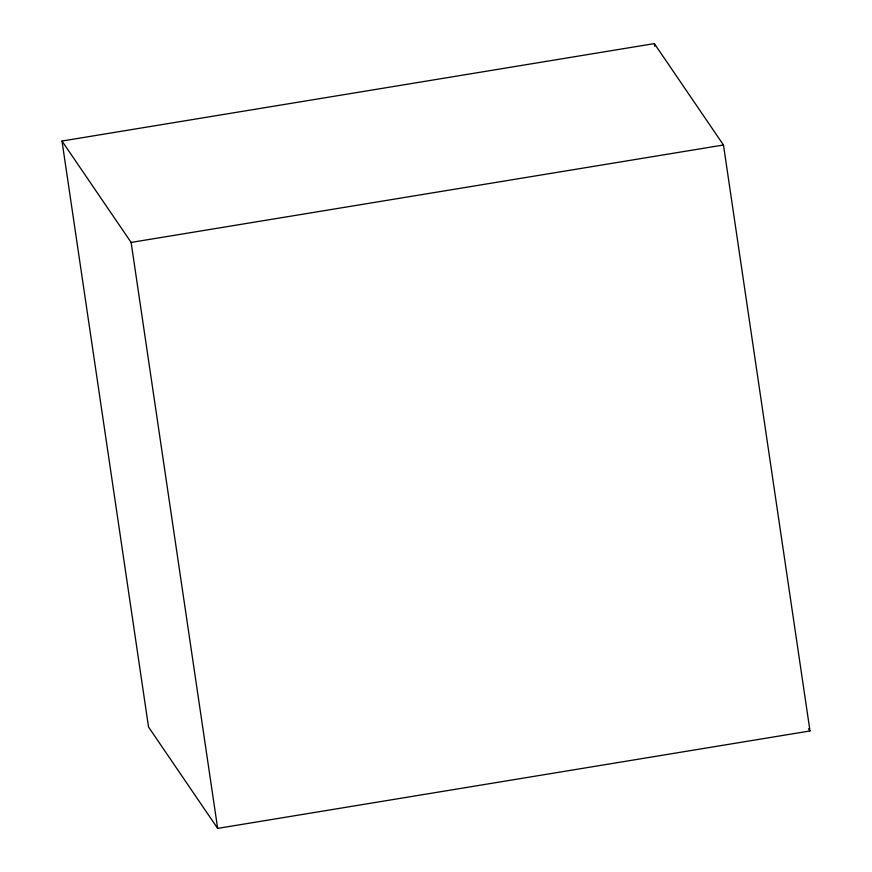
<?xml version="1.0" encoding="UTF-8"?>
<svg xmlns="http://www.w3.org/2000/svg" width="872" height="872" viewBox="0 0 872 872"><rect width="100%" height="100%" fill="white"/><g stroke="black" fill="none" stroke-linecap="round" stroke-linejoin="round"><path stroke-width="1.31" d="M61.999 141.035L654.349 43.6L723.466 145.003L810.001 730.965L217.651 828.4L148.534 726.997L61.999 141.035L131.127 242.427L217.651 828.4M131.127 242.427L723.466 145.003M808.475 728.741L810.001 730.965M654.349 43.6L654.741 46.292"/></g></svg>
